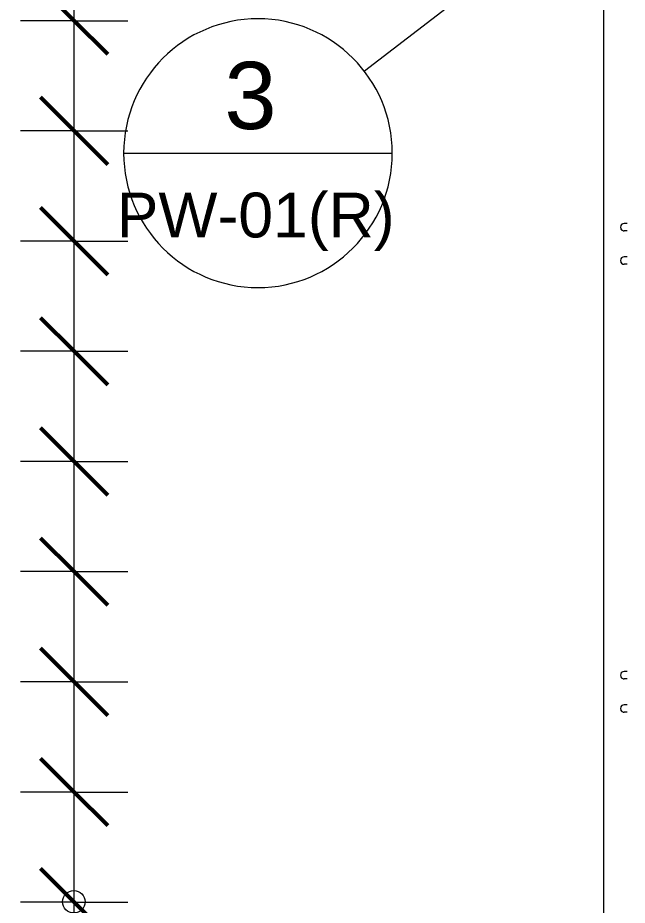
# Model space of a CAD drawing. Header units: millimetres. Extents: x 5559 to 16882, y -798 to 6095.
# Drawn here: x 5737 to 6554, y -160 to 1029 of the extents above; entities that cross this region are included whole.
import ezdxf

# ---------------------------------------------------------------- set-up
doc = ezdxf.new("R2010")
doc.units = ezdxf.units.MM
for name, color, linetype, lineweight in [('A-ANNO-DIMS', 211, 'Continuous', 9), ('A-ANNO-DIMS-30', 211, 'Continuous', 9), ('A-ANNO-SYMB', 150, 'Continuous', 9), ('A-WALL', 113, 'Continuous', 18), ('S-RBAR', 171, 'Continuous', 18), ('S-RBAR-IDEN', 171, 'Continuous', 9)]:
    doc.layers.add(name, color=color, linetype=linetype, lineweight=lineweight)
doc.styles.add('Arial_1', font='arial.ttf', dxfattribs={"height": 90})
doc.styles.add('Arial_2', font='arial.ttf', dxfattribs={"height": 60})
doc.dimstyles.new('Arc_Length_-_2_5mm_Arial_1', dxfattribs={"dimscale": 304.8, "dimtxt": 73.458677, "dimasz": 0.295276, "dimexe": 0.23622, "dimexo": 0.0625, "dimgap": 0.147638, "dimtad": 1, "dimdec": 4, "dimzin": 0, "dimdsep": 46, "dimtxsty": 'Arial_2', "dimblk1": 'OBLIQUE', "dimblk2": 'OBLIQUE', "dimsah": 1, "dimcen": 0.09, "dimazin": 0, "dimtfac": 1, "dimtdec": 4, "dimtix": 1, "dimtmove": 0, "dimatfit": 3, "dimfxl": 0.23622, "dimfxlon": 1, "dimtvp": 1, "dimtfill": 1, "dimtolj": 1, "dimtzin": 0, "dimarcsym": 2})

# ---------------------------------------------------------------- blocks, each defined once
blk = doc.blocks.new('Detail View - Metric Callout-562-Elevation Front Copy 1')
at = {"layer": 'A-ANNO-SYMB'}
blk.add_line((5879, 847.3), (6239, 847.3), dxfattribs=at)
for start, end in [(0, 180), (180, 360)]:
    blk.add_arc((6059, 847.3), 180, start, end, dxfattribs=at)
blk = doc.blocks.new('DIMBLOCK15-Elevation Front Copy 1')
at = {"layer": 'A-ANNO-DIMS-30', "lineweight": 50}
for p, q in [((5812.7, -8.4), (5767.7, 36.6)), ((5812.7, -8.4), (5857.7, -53.4)), ((5812.7, -156), (5767.7, -111)), ((5812.7, -156), (5857.7, -201))]:
    blk.add_line(p, q, dxfattribs=at)
at = {"layer": 'A-ANNO-DIMS-30'}
for p, q in [((5812.7, -8.4), (5740.7, -8.4)), ((5812.7, -156), (5812.7, -8.4)), ((5812.7, -8.4), (5884.7, -8.4)), ((5812.7, -156), (5740.7, -156)), ((5812.7, -156), (5884.7, -156))]:
    blk.add_line(p, q, dxfattribs=at)
blk = doc.blocks.new('_Oblique')
at = {"color": 0, "linetype": 'ByBlock', "lineweight": -2}
blk.add_line((-0.5, -0.5), (0.5, 0.5), dxfattribs=at)
blk = doc.blocks.new('DIMBLOCK16-Elevation Front Copy 1')
at = {"layer": 'A-ANNO-DIMS-30', "lineweight": 50}
for p, q in [((5812.7, 139.2), (5767.7, 184.2)), ((5812.7, 139.2), (5857.7, 94.2)), ((5812.7, -8.4), (5767.7, 36.6)), ((5812.7, -8.4), (5857.7, -53.4))]:
    blk.add_line(p, q, dxfattribs=at)
at = {"layer": 'A-ANNO-DIMS-30'}
for p, q in [((5812.7, 139.2), (5740.7, 139.2)), ((5812.7, -8.4), (5812.7, 139.2)), ((5812.7, 139.2), (5884.7, 139.2)), ((5812.7, -8.4), (5740.7, -8.4)), ((5812.7, -8.4), (5884.7, -8.4))]:
    blk.add_line(p, q, dxfattribs=at)
blk = doc.blocks.new('DIMBLOCK17-Elevation Front Copy 1')
at = {"layer": 'A-ANNO-DIMS-30', "lineweight": 50}
for p, q in [((5812.7, 286.8), (5767.7, 331.8)), ((5812.7, 286.8), (5857.7, 241.8)), ((5812.7, 139.2), (5767.7, 184.2)), ((5812.7, 139.2), (5857.7, 94.2))]:
    blk.add_line(p, q, dxfattribs=at)
at = {"layer": 'A-ANNO-DIMS-30'}
for p, q in [((5812.7, 286.8), (5740.7, 286.8)), ((5812.7, 139.2), (5812.7, 286.8)), ((5812.7, 286.8), (5884.7, 286.8)), ((5812.7, 139.2), (5740.7, 139.2)), ((5812.7, 139.2), (5884.7, 139.2))]:
    blk.add_line(p, q, dxfattribs=at)
blk = doc.blocks.new('DIMBLOCK18-Elevation Front Copy 1')
at = {"layer": 'A-ANNO-DIMS-30', "lineweight": 50}
for p, q in [((5812.7, 434.3), (5767.7, 479.3)), ((5812.7, 434.3), (5857.7, 389.3)), ((5812.7, 286.8), (5767.7, 331.8)), ((5812.7, 286.8), (5857.7, 241.8))]:
    blk.add_line(p, q, dxfattribs=at)
at = {"layer": 'A-ANNO-DIMS-30'}
for p, q in [((5812.7, 434.3), (5740.7, 434.3)), ((5812.7, 286.8), (5812.7, 434.3)), ((5812.7, 434.3), (5884.7, 434.3)), ((5812.7, 286.8), (5740.7, 286.8)), ((5812.7, 286.8), (5884.7, 286.8))]:
    blk.add_line(p, q, dxfattribs=at)
blk = doc.blocks.new('DIMBLOCK19-Elevation Front Copy 1')
at = {"layer": 'A-ANNO-DIMS-30', "lineweight": 50}
for p, q in [((5812.7, 581.9), (5767.7, 626.9)), ((5812.7, 581.9), (5857.7, 536.9)), ((5812.7, 434.3), (5767.7, 479.3)), ((5812.7, 434.3), (5857.7, 389.3))]:
    blk.add_line(p, q, dxfattribs=at)
at = {"layer": 'A-ANNO-DIMS-30'}
for p, q in [((5812.7, 581.9), (5740.7, 581.9)), ((5812.7, 434.3), (5812.7, 581.9)), ((5812.7, 581.9), (5884.7, 581.9)), ((5812.7, 434.3), (5740.7, 434.3)), ((5812.7, 434.3), (5884.7, 434.3))]:
    blk.add_line(p, q, dxfattribs=at)
blk = doc.blocks.new('DIMBLOCK20-Elevation Front Copy 1')
at = {"layer": 'A-ANNO-DIMS-30', "lineweight": 50}
for p, q in [((5812.7, 729.5), (5767.7, 774.5)), ((5812.7, 729.5), (5857.7, 684.5)), ((5812.7, 581.9), (5767.7, 626.9)), ((5812.7, 581.9), (5857.7, 536.9))]:
    blk.add_line(p, q, dxfattribs=at)
at = {"layer": 'A-ANNO-DIMS-30'}
for p, q in [((5812.7, 729.5), (5740.7, 729.5)), ((5812.7, 581.9), (5812.7, 729.5)), ((5812.7, 729.5), (5884.7, 729.5)), ((5812.7, 581.9), (5740.7, 581.9)), ((5812.7, 581.9), (5884.7, 581.9))]:
    blk.add_line(p, q, dxfattribs=at)
blk = doc.blocks.new('DIMBLOCK21-Elevation Front Copy 1')
at = {"layer": 'A-ANNO-DIMS-30', "lineweight": 50}
for p, q in [((5812.7, 877.1), (5767.7, 922.1)), ((5812.7, 877.1), (5857.7, 832.1)), ((5812.7, 729.5), (5767.7, 774.5)), ((5812.7, 729.5), (5857.7, 684.5))]:
    blk.add_line(p, q, dxfattribs=at)
at = {"layer": 'A-ANNO-DIMS-30'}
for p, q in [((5812.7, 877.1), (5740.7, 877.1)), ((5812.7, 729.5), (5812.7, 877.1)), ((5812.7, 877.1), (5884.7, 877.1)), ((5812.7, 729.5), (5740.7, 729.5)), ((5812.7, 729.5), (5884.7, 729.5))]:
    blk.add_line(p, q, dxfattribs=at)
blk = doc.blocks.new('DIMBLOCK22-Elevation Front Copy 1')
at = {"layer": 'A-ANNO-DIMS-30', "lineweight": 50}
for p, q in [((5812.7, 1024.7), (5767.7, 1069.7)), ((5812.7, 1024.7), (5857.7, 979.7)), ((5812.7, 877.1), (5767.7, 922.1)), ((5812.7, 877.1), (5857.7, 832.1))]:
    blk.add_line(p, q, dxfattribs=at)
at = {"layer": 'A-ANNO-DIMS-30'}
for p, q in [((5812.7, 1024.7), (5740.7, 1024.7)), ((5812.7, 877.1), (5812.7, 1024.7)), ((5812.7, 1024.7), (5884.7, 1024.7)), ((5812.7, 877.1), (5740.7, 877.1)), ((5812.7, 877.1), (5884.7, 877.1))]:
    blk.add_line(p, q, dxfattribs=at)
blk = doc.blocks.new('DIMBLOCK23-Elevation Front Copy 1')
at = {"layer": 'A-ANNO-DIMS-30', "lineweight": 50}
for p, q in [((5812.7, 1172.3), (5767.7, 1217.3)), ((5812.7, 1172.3), (5857.7, 1127.3)), ((5812.7, 1024.7), (5767.7, 1069.7)), ((5812.7, 1024.7), (5857.7, 979.7))]:
    blk.add_line(p, q, dxfattribs=at)
at = {"layer": 'A-ANNO-DIMS-30'}
for p, q in [((5812.7, 1172.3), (5740.7, 1172.3)), ((5812.7, 1024.7), (5812.7, 1172.3)), ((5812.7, 1172.3), (5884.7, 1172.3)), ((5812.7, 1024.7), (5740.7, 1024.7)), ((5812.7, 1024.7), (5884.7, 1024.7))]:
    blk.add_line(p, q, dxfattribs=at)
blk = doc.blocks.new('DIMBLOCK36-Elevation Front Copy 1')
at = {"layer": 'A-ANNO-DIMS-30', "lineweight": 50}
for p, q in [((5812.7, 2806.9), (5767.7, 2851.9)), ((5812.7, 2806.9), (5857.7, 2761.9)), ((5812.7, 2648.1), (5767.7, 2693.1)), ((5812.7, 2648.1), (5857.7, 2603.1)), ((5812.7, 2500.5), (5767.7, 2545.5)), ((5812.7, 2500.5), (5857.7, 2455.5)), ((5812.7, 2352.9), (5767.7, 2397.9)), ((5812.7, 2352.9), (5857.7, 2307.9)), ((5812.7, 2205.3), (5767.7, 2250.3)), ((5812.7, 2205.3), (5857.7, 2160.3)), ((5812.7, 2057.8), (5767.7, 2102.8)), ((5812.7, 2057.8), (5857.7, 2012.8)), ((5812.7, 1910.2), (5767.7, 1955.2)), ((5812.7, 1910.2), (5857.7, 1865.2)), ((5812.7, 1762.6), (5767.7, 1807.6)), ((5812.7, 1762.6), (5857.7, 1717.6)), ((5812.7, 1615), (5767.7, 1660)), ((5812.7, 1615), (5857.7, 1570)), ((5812.7, 1467.4), (5767.7, 1512.4)), ((5812.7, 1467.4), (5857.7, 1422.4)), ((5812.7, 1319.8), (5767.7, 1364.8)), ((5812.7, 1319.8), (5857.7, 1274.8)), ((5812.7, 1172.3), (5767.7, 1217.3)), ((5812.7, 1172.3), (5857.7, 1127.3)), ((5812.7, 1024.7), (5767.7, 1069.7)), ((5812.7, 1024.7), (5857.7, 979.7)), ((5812.7, 877.1), (5767.7, 922.1)), ((5812.7, 877.1), (5857.7, 832.1)), ((5812.7, 729.5), (5767.7, 774.5)), ((5812.7, 729.5), (5857.7, 684.5)), ((5812.7, 581.9), (5767.7, 626.9)), ((5812.7, 581.9), (5857.7, 536.9)), ((5812.7, 434.3), (5767.7, 479.3)), ((5812.7, 434.3), (5857.7, 389.3)), ((5812.7, 286.8), (5767.7, 331.8)), ((5812.7, 286.8), (5857.7, 241.8)), ((5812.7, 139.2), (5767.7, 184.2)), ((5812.7, 139.2), (5857.7, 94.2)), ((5812.7, -8.4), (5767.7, 36.6)), ((5812.7, -8.4), (5857.7, -53.4)), ((5812.7, -156), (5767.7, -111)), ((5812.7, -156), (5857.7, -201))]:
    blk.add_line(p, q, dxfattribs=at)
at = {"layer": 'A-ANNO-DIMS-30'}
for p, q in [((5812.7, 2806.9), (5740.7, 2806.9)), ((5812.7, 2648.1), (5812.7, 2806.9)), ((5812.7, 2806.9), (5884.7, 2806.9)), ((5812.7, 2648.1), (5740.7, 2648.1)), ((5812.7, -156), (5812.7, 2648.1)), ((5812.7, 2500.5), (5812.7, 2648.1)), ((5812.7, 2648.1), (5884.7, 2648.1)), ((5812.7, 2500.5), (5740.7, 2500.5)), ((5812.7, 2352.9), (5812.7, 2500.5)), ((5812.7, 2500.5), (5884.7, 2500.5)), ((5812.7, 2352.9), (5740.7, 2352.9)), ((5812.7, 2205.3), (5812.7, 2352.9)), ((5812.7, 2352.9), (5884.7, 2352.9)), ((5812.7, 2205.3), (5740.7, 2205.3)), ((5812.7, 2057.8), (5812.7, 2205.3)), ((5812.7, 2205.3), (5884.7, 2205.3)), ((5812.7, 2057.8), (5740.7, 2057.8)), ((5812.7, 1910.2), (5812.7, 2057.8)), ((5812.7, 2057.8), (5884.7, 2057.8)), ((5812.7, 1910.2), (5740.7, 1910.2)), ((5812.7, 1762.6), (5812.7, 1910.2)), ((5812.7, 1910.2), (5884.7, 1910.2)), ((5812.7, 1762.6), (5740.7, 1762.6)), ((5812.7, 1615), (5812.7, 1762.6)), ((5812.7, 1762.6), (5884.7, 1762.6)), ((5812.7, 1615), (5740.7, 1615)), ((5812.7, 1467.4), (5812.7, 1615)), ((5812.7, 1615), (5884.7, 1615)), ((5812.7, 1467.4), (5740.7, 1467.4)), ((5812.7, 1319.8), (5812.7, 1467.4)), ((5812.7, 1467.4), (5884.7, 1467.4)), ((5812.7, 1319.8), (5740.7, 1319.8)), ((5812.7, 1172.3), (5812.7, 1319.8)), ((5812.7, 1319.8), (5884.7, 1319.8)), ((5812.7, 1172.3), (5740.7, 1172.3)), ((5812.7, 1024.7), (5812.7, 1172.3)), ((5812.7, 1172.3), (5884.7, 1172.3)), ((5812.7, 1024.7), (5740.7, 1024.7)), ((5812.7, 877.1), (5812.7, 1024.7)), ((5812.7, 1024.7), (5884.7, 1024.7)), ((5812.7, 877.1), (5740.7, 877.1)), ((5812.7, 729.5), (5812.7, 877.1)), ((5812.7, 877.1), (5884.7, 877.1)), ((5812.7, 729.5), (5740.7, 729.5)), ((5812.7, 581.9), (5812.7, 729.5)), ((5812.7, 729.5), (5884.7, 729.5)), ((5812.7, 581.9), (5740.7, 581.9)), ((5812.7, 434.3), (5812.7, 581.9)), ((5812.7, 581.9), (5884.7, 581.9)), ((5812.7, 434.3), (5740.7, 434.3)), ((5812.7, 286.8), (5812.7, 434.3)), ((5812.7, 434.3), (5884.7, 434.3)), ((5812.7, 286.8), (5740.7, 286.8)), ((5812.7, 139.2), (5812.7, 286.8)), ((5812.7, 286.8), (5884.7, 286.8)), ((5812.7, 139.2), (5740.7, 139.2)), ((5812.7, -8.4), (5812.7, 139.2)), ((5812.7, 139.2), (5884.7, 139.2)), ((5812.7, -8.4), (5740.7, -8.4)), ((5812.7, -156), (5812.7, -8.4)), ((5812.7, -8.4), (5884.7, -8.4)), ((5812.7, -156), (5740.7, -156)), ((5812.7, -156), (5884.7, -156))]:
    blk.add_line(p, q, dxfattribs=at)
blk = doc.blocks.new('_None')

msp = doc.modelspace()

# ---------------------------------------------------------------- linework, layer by layer
at = {"layer": 'A-ANNO-SYMB'}
msp.add_line((6476.97025, 1168.73082), (6201.67692, 957.05501), dxfattribs=at)
at = {"layer": 'A-WALL'}
msp.add_line((6522.3841, -200), (6522.3841, 3000), dxfattribs=at)
at = {"layer": 'S-RBAR'}
for p, q in [((6553.94955, 753.12018), (6549.80273, 753.12018)), ((6553.94955, 743.12018), (6549.80273, 743.12018)), ((6553.94955, 708.44286), (6549.80273, 708.44286)), ((6553.94955, 698.44286), (6549.80273, 698.44286)), ((6553.94955, 153.12018), (6549.80273, 153.12018)), ((6553.94955, 143.12018), (6549.80273, 143.12018)), ((6553.94955, 108.44286), (6549.80273, 108.44286)), ((6553.94955, 98.44286), (6549.80273, 98.44286))]:
    msp.add_line(p, q, dxfattribs=at)
for centre, start, end in [((6549.80273, 748.12018), 90, 270), ((6549.80273, 748.12018), 120, 150), ((6549.80273, 748.12018), 210, 240), ((6549.80273, 748.12018), 255, 270), ((6549.80273, 703.44286), 90, 270), ((6549.80273, 703.44286), 120, 150), ((6549.80273, 703.44286), 210, 240), ((6549.80273, 703.44286), 255, 270), ((6549.80273, 148.12018), 90, 270), ((6549.80273, 148.12018), 120, 150), ((6549.80273, 148.12018), 210, 240), ((6549.80273, 148.12018), 255, 270), ((6549.80273, 103.44286), 90, 270), ((6549.80273, 103.44286), 120, 150), ((6549.80273, 103.44286), 210, 240), ((6549.80273, 103.44286), 255, 270)]:
    msp.add_arc(centre, 5, start, end, dxfattribs=at)
at = {"layer": 'S-RBAR-IDEN'}
msp.add_line((5812.19489, -155.35847), (5812.19489, -279.57113), dxfattribs=at)
msp.add_circle((5812.19489, -155.35847), 15, dxfattribs=at)

# ---------------------------------------------------------------- block references
at = {"layer": 'A-ANNO-SYMB'}
msp.add_blockref('Detail View - Metric Callout-562-Elevation Front Copy 1', (0, 0), dxfattribs=at)

# ---------------------------------------------------------------- texts
at = {"layer": 'A-ANNO-SYMB', "attachment_point": 1}
for s, insert, char_height, width, style in [('3', (6014.02772, 969.59844), 90, 86.58225, 'Arial_1'), ('PW-01(R)', (5869.71122, 794.4197), 60, 461.772, 'Arial_2')]:
    msp.add_mtext(s, dxfattribs=dict(at, insert=insert, char_height=char_height, width=width, style=style))

# ---------------------------------------------------------------- dimensions: what is measured, and where the dimension line sits
at = {"layer": 'A-ANNO-DIMS'}
for base, p1, p2, text, override, picture, middle in [((5812.67446, 2648.09571), (5884.67446, -156), (5884.67446, 2648.09571), '2804', {"dimpost": '<>', "dimblk1": 'None', "dimblk2": 'None', "dimsah": 1, "dimfxl": 2804.095715}, 'DIMBLOCK36-Elevation Front Copy 1', (5737.04008, 1246.04786)), ((5812.67446, 1172.25586), (5884.67446, 1024.67188), (5884.67446, 1172.25586), ' ', {"dimpost": '<>', "dimfxl": 147.583985}, 'DIMBLOCK23-Elevation Front Copy 1', (5812.67446, 1098.46387)), ((5812.67446, 1024.67188), (5884.67446, 877.08789), (5884.67446, 1024.67188), ' ', {"dimpost": '<>', "dimfxl": 147.583985}, 'DIMBLOCK22-Elevation Front Copy 1', (5812.67446, 950.87989)), ((5812.67446, 877.08789), (5884.67446, 729.50391), (5884.67446, 877.08789), ' ', {"dimpost": '<>', "dimfxl": 147.583985}, 'DIMBLOCK21-Elevation Front Copy 1', (5812.67446, 803.2959)), ((5812.67446, 729.50391), (5884.67446, 581.91992), (5884.67446, 729.50391), ' ', {"dimpost": '<>', "dimfxl": 147.583985}, 'DIMBLOCK20-Elevation Front Copy 1', (5812.67446, 655.71192)), ((5812.67446, 581.91992), (5884.67446, 434.33594), (5884.67446, 581.91992), ' ', {"dimpost": '<>', "dimfxl": 147.583985}, 'DIMBLOCK19-Elevation Front Copy 1', (5812.67446, 508.12793)), ((5812.67446, 434.33594), (5884.67446, 286.75195), (5884.67446, 434.33594), ' ', {"dimpost": '<>', "dimfxl": 147.583985}, 'DIMBLOCK18-Elevation Front Copy 1', (5812.67446, 360.54395)), ((5812.67446, 286.75195), (5884.67446, 139.16797), (5884.67446, 286.75195), ' ', {"dimpost": '<>', "dimfxl": 147.583985}, 'DIMBLOCK17-Elevation Front Copy 1', (5812.67446, 212.95996)), ((5812.67446, 139.16797), (5884.67446, -8.41602), (5884.67446, 139.16797), ' ', {"dimpost": '<>', "dimfxl": 147.583985}, 'DIMBLOCK16-Elevation Front Copy 1', (5812.67446, 65.37598)), ((5812.67446, -8.41602), (5884.67446, -156), (5884.67446, -8.41602), ' ', {"dimpost": '<>', "dimfxl": 147.583985}, 'DIMBLOCK15-Elevation Front Copy 1', (5812.67446, -82.20801))]:
    dim = msp.add_linear_dim(base=base, p1=p1, p2=p2, angle=90, text=text, dimstyle='Arc_Length_-_2_5mm_Arial_1', override=override, dxfattribs=at)
    dim.commit()
    dim.dimension.update_dxf_attribs({"geometry": picture, "text_midpoint": middle})

doc.saveas('drawing.dxf')
